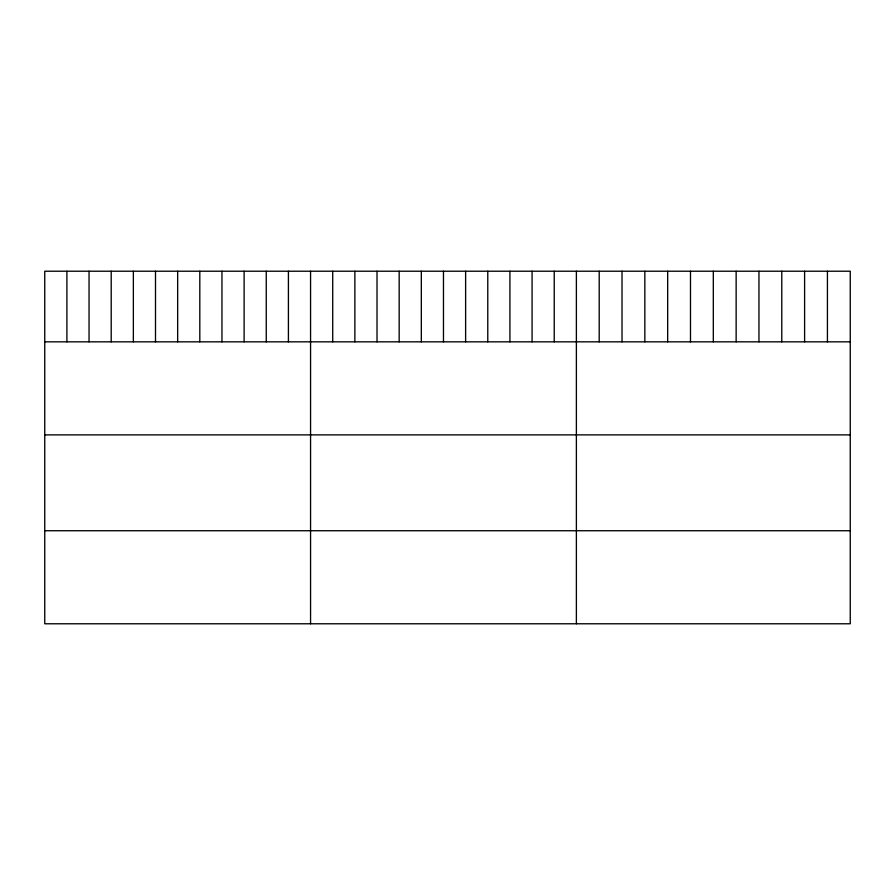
<?xml version="1.0" encoding="UTF-8"?>
<svg xmlns="http://www.w3.org/2000/svg" width="895" height="895" viewBox="0 0 895 895"><rect width="100%" height="100%" fill="white"/><g stroke="black" fill="none" stroke-linecap="round" stroke-linejoin="round"><path stroke-width="1.34" d="M850.25 341.834L850.25 623.781L44.75 623.781L44.75 271.219L850.25 271.219L850.25 341.834L44.75 341.834M44.75 434.88L850.25 434.88M44.75 530.735L850.25 530.735M827.428 271.219L827.428 341.834M804.605 271.219L804.605 341.834M781.782 271.219L781.782 341.834M758.96 271.219L758.96 341.834M736.137 271.219L736.137 341.834M713.315 271.219L713.315 341.834M690.492 271.219L690.492 341.834M667.67 271.219L667.67 341.834M644.847 271.219L644.847 341.834M622.025 271.219L622.025 341.834M599.202 271.219L599.202 341.834M576.38 271.219L576.38 623.781M554.229 271.219L554.229 341.834M532.077 271.219L532.077 341.834M509.926 271.219L509.926 341.834M487.775 271.219L487.775 341.834M465.624 271.219L465.624 341.834M443.472 271.219L443.472 341.834M421.321 271.219L421.321 341.834M399.17 271.219L399.17 341.834M377.019 271.219L377.019 341.834M354.867 271.219L354.867 341.834M332.716 271.219L332.716 341.834M310.565 271.219L310.565 623.781M288.414 271.219L288.414 341.834M266.262 271.219L266.262 341.834M244.111 271.219L244.111 341.834M221.96 271.219L221.96 341.834M199.809 271.219L199.809 341.834M177.657 271.219L177.657 341.834M155.506 271.219L155.506 341.834M133.355 271.219L133.355 341.834M111.204 271.219L111.204 341.834M89.052 271.219L89.052 341.834M66.901 271.219L66.901 341.834"/></g></svg>
